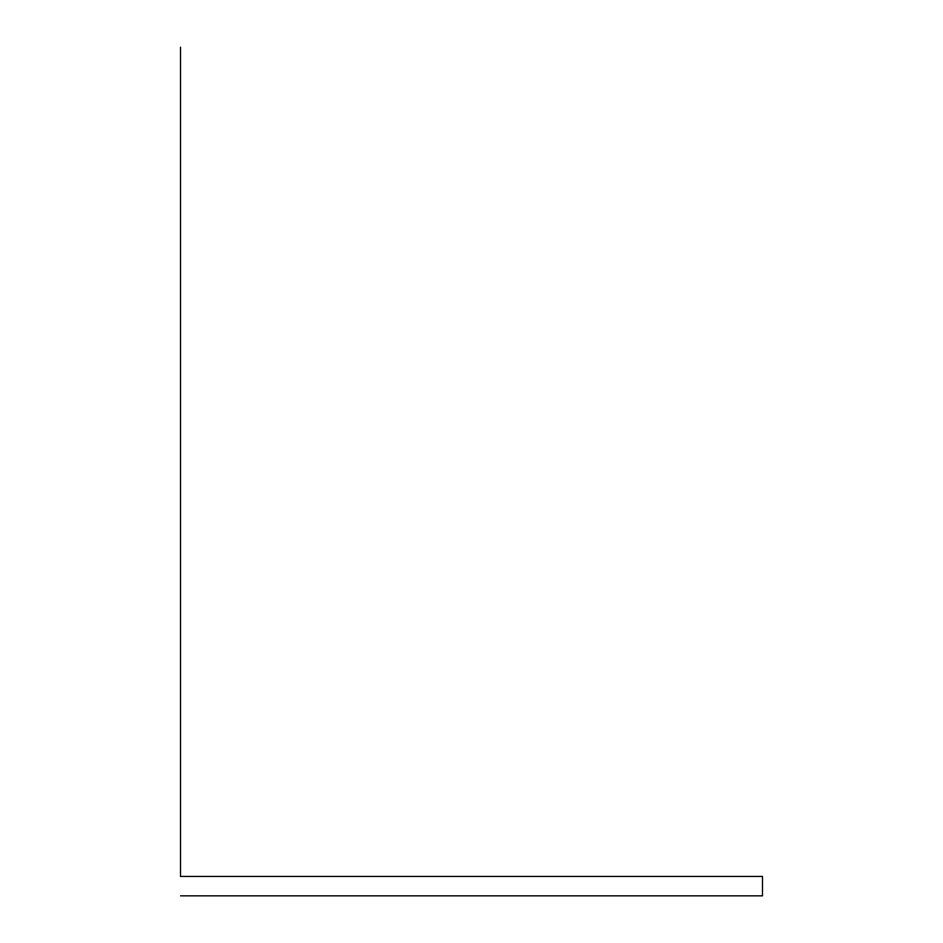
<?xml version="1.0" encoding="UTF-8"?>
<svg xmlns="http://www.w3.org/2000/svg" width="943" height="943" viewBox="0 0 943 943"><rect width="100%" height="100%" fill="white"/><g stroke="black" fill="none" stroke-linecap="round" stroke-linejoin="round"><path stroke-width="1.41" d="M180.514 895.85L762.486 895.85L762.486 876.448L180.514 876.448L180.514 47.15"/></g></svg>
